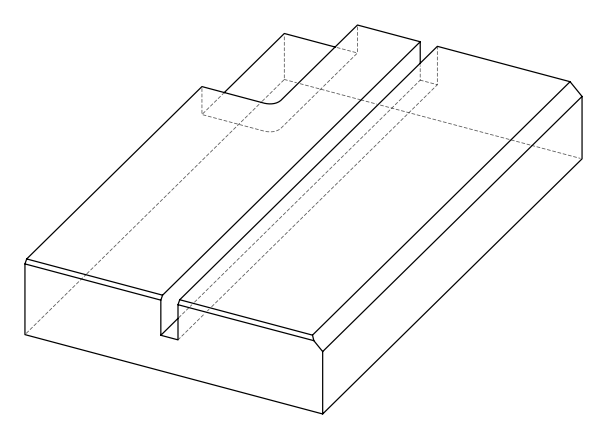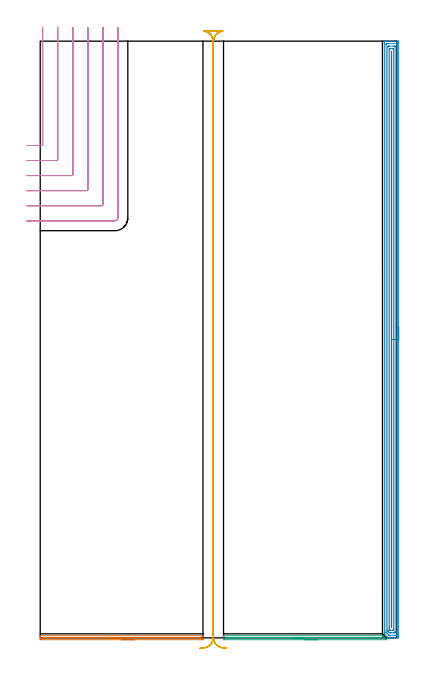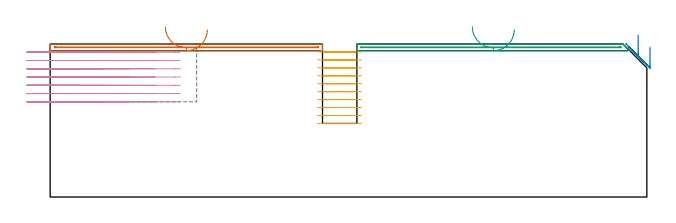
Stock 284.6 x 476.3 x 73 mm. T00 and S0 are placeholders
(PLAN: 5 operations, 1 tool changes, 59.5 min)
(1 AREA_MILL | FG_CHAMFER_SURFACE | UGT0205_001 | 2.22 min | 674 mm3)
(2 AREA_MILL_1 | FG_CHAMFER_SURFACE_1 | UGT0205_001 | 19.19 min | 30917 mm3)
(3 AREA_MILL_2 | FG_CHAMFER_SURFACE_2 | UGT0205_001 | 2.2 min | 695 mm3)
(4 MILL_CORNER_NOTCH_RECTANGULAR | CORNER_NOTCH_RECTANGULAR | NXT0201_012 | Follow Part, ap 4, ae 75% | 15.27 min | 291276 mm3)
(5 MILL_RECTANGULAR_SLOT | SLOT_RECTANGULAR | NXT0201_012 | Follow Part, ap 4, ae 75% | 20.57 min | 296026 mm3)
(TOOL UGT0205_001 | Chamfer Mill 20 x 3 x 45 deg. | D20 FL50 Z2)
(TOOL NXT0201_012 | ENDMILL 16mm [2P460-1600-NA 1630] | D16 FL38 Z6)
(OP 1 AREA_MILL)
G17 G21 G94 G90
T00 M6
G54
G17 G0 G90 X74.95 Y-1.5 S1061 M3
G43 Z83. H0
Z79.8
G94 G1 X74.912 Z78.928 F250.
X74.798 Z78.064
X74.609 Z77.212
X74.347 Z76.38
X74.013 Z75.574
X73.61 Z74.8
X73.142 Z74.064
X72.61 Z73.372
X72.021 Z72.729
X71.378 Z72.14
X70.686 Z71.608
X69.95 Z71.14
X69.176 Z70.737
X68.37 Z70.403
X67.538 Z70.141
X66.687 Z69.952
X65.822 Z69.838
X64.95 Z69.8
X0.62
X0.32 Y-1.498
X0.01 Y-1.493 Z69.802
X0. Y-1.205 Z70.089
Y-0.672 Z70.625
Y-0.335 Z70.961
Y0.198 Z71.494
Y0.535 Z71.83
Y1.209 Z72.509
Y1.472 Z72.771
X0.002 Y1.587 Z72.879
X0.01 Y1.697 Z72.988
X0.173 Y1.7 Z73.
X129.727
X129.89 Y1.697 Z72.988
X129.898 Y1.587 Z72.879
X129.9 Y1.472 Z72.771
Y1.209 Z72.509
Y0.535 Z71.83
Y-0.672 Z70.625
X129.896 Y-1.205 Z70.089
X129.89 Y-1.493 Z69.802
X129.58 Y-1.498 Z69.8
X129.28 Y-1.5
X64.95
Y-0.086 Z71.214
X2.407 Y-0.085 Z71.215
X2.148 Y-0.084 Z71.216
X2.05 Y-0.08 Z71.22
X2.01 Y-0.077 Z71.223
X2.008 Y-0.055 Z71.245
X2.006 Y0.055 Z71.355
X2.022 Y0.279 Z71.579
X2.256 Y0.283 Z71.583
X2.407 Y0.284 Z71.584
X2.663 Y0.285 Z71.585
X3.044 Y0.286 Z71.586
X127.493 Y0.285 Z71.585
X127.752 Y0.283 Z71.583
X127.85 Y0.28 Z71.58
X127.89 Y0.277 Z71.577
X127.892 Y0.255 Z71.555
X127.898 Y0.141 Z71.441
X127.897 Y-0.006 Z71.294
X127.894 Y-0.056 Z71.244
X127.891 Y-0.074 Z71.226
X127.873 Y-0.079 Z71.221
X127.493 Y-0.083 Z71.217
X127.237 Y-0.085 Z71.215
X64.95 Y-0.086 Z71.214
X64.078 Z71.252
X63.214 Z71.366
X62.362 Z71.555
X61.53 Z71.817
X60.724 Z72.151
X59.95 Z72.554
X59.214 Z73.023
X58.522 Z73.554
X57.879 Z74.143
X57.29 Z74.786
X56.759 Z75.478
X56.29 Z76.214
X55.887 Z76.988
X55.553 Z77.794
X55.291 Z78.626
X55.102 Z79.478
X54.988 Z80.343
X54.95 Z81.214
G0 Z83.
M5
M2
(OP 2 AREA_MILL_1)
G17 G21 G94 G90
T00 M6
G54
G17 G0 G90 X286.1 Y248.15 S1061 M3
G43 Z83. H0
Z71.6
G94 G1 Y248.112 Z70.728 F250.
Y247.998 Z69.864
Y247.809 Z69.012
Y247.547 Z68.18
Y247.213 Z67.374
Y246.81 Z66.6
Y246.342 Z65.864
Y245.81 Z65.172
Y245.221 Z64.529
Y244.578 Z63.94
Y243.886 Z63.409
Y243.15 Z62.94
Y242.376 Z62.537
Y241.57 Z62.203
Y240.738 Z61.941
Y239.886 Z61.752
Y239.022 Z61.638
Y238.15 Z61.6
X286.099 Y0.613 Z61.601
X286.096 Y0.187 Z61.602
X286.092 Y0.01 Z61.606
X285.677 Y0. Z62.02
X281.279 Z66.415
X280.728 Z66.969
X280.4 Z67.296
X279.849 Z67.848
X279.521 Z68.175
X278.865 Z68.835
X278.418 Z69.282
X278.137 Z69.558
X278.023 Y0.001 Z69.673
X277.89 Y0.01 Z69.807
X277.835 Y0.064 Z69.863
X277.762 Y0.138 Z69.937
X274.794 Y3.106 Z72.904
X274.704 Y3.206 Z72.99
X274.7 Y3.292 Z73.
Y476.133
X274.706 Y476.29 Z72.993
X275.016 Y476.3 Z72.684
X275.347 Z72.353
X276.003 Z71.692
X277.21 Z70.487
X277.762 Z69.932
X285.677 Z62.021
X285.955 Y476.298 Z61.743
X286.092 Y476.29 Z61.606
X286.099 Y476.151 Z61.599
X286.1 Y475.687 Z61.6
Y238.15
X284.686 Z63.014
X284.685 Y2.513 Z63.015
X284.684 Y2.399 Z63.016
X284.679 Y2.019 Z63.021
X284.305 Y2.006 Z63.395
X283.918 Y2.002 Z63.782
X283.431 Y2. Z64.269
X283.038 Z64.662
X279.034 Z68.666
X278.641 Y2.002 Z69.059
X278.51 Y2.005 Z69.19
X278.406 Y2.01 Z69.294
X278.344 Y2.018 Z69.356
X278.302 Y2.058 Z69.398
X277.952 Y2.399 Z69.748
X276.882 Y3.468 Z70.818
X276.171 Y4.185 Z71.529
X276.123 Y4.239 Z71.577
X276.12 Y4.283 Z71.58
X276.117 Y4.38 Z71.583
X276.115 Y4.575 Z71.585
Y473.787
X276.116 Y473.901 Z71.584
X276.121 Y474.281 Z71.579
X276.495 Y474.294 Z71.205
X276.882 Y474.298 Z70.818
X277.369 Y474.3 Z70.331
X284.602 Y474.299 Z63.098
X284.632 Y474.297 Z63.068
X284.663 Y474.291 Z63.037
X284.679 Y474.286 Z63.021
X284.68 Y474.262 Z63.02
X284.685 Y474.015 Z63.015
X284.686 Y462.107 Z63.014
Y238.15
X283.272 Z64.428
X283.271 Y4.841 Z64.429
X283.269 Y4.185 Z64.431
X283.267 Y4.067 Z64.433
X283.265 Y4.016 Z64.435
X283.213 Y4.008 Z64.487
X283.038 Y4.004 Z64.662
X282.341 Y4. Z65.359
X282.159 Z65.541
X280.582 Z67.118
X279.702 Y4.001 Z67.998
X279.521 Y4.002 Z68.179
X278.813 Y4.01 Z68.887
X278.641 Y4.161 Z69.059
X278.615 Y4.185 Z69.085
X277.762 Y5.04 Z69.938
X277.726 Y5.078 Z69.974
X277.536 Y5.308 Z70.164
X277.53 Y5.971 Z70.17
X277.529 Y6.207 Z70.171
Y471.459
X277.531 Y472.115 Z70.169
X277.533 Y472.233 Z70.167
X277.535 Y472.284 Z70.165
X277.587 Y472.292 Z70.113
X277.762 Y472.296 Z69.938
X278.459 Y472.3 Z69.241
X278.641 Z69.059
X281.977 Z65.723
X282.857 Z64.843
X283.038 Y472.297 Z64.662
X283.22 Y472.292 Z64.48
X283.265 Y472.289 Z64.435
X283.267 Y472.256 Z64.433
X283.27 Y472.194 Z64.43
X283.271 Y472.115 Z64.429
Y471.878
X283.272 Y238.15 Z64.428
X281.857 Z65.843
Y6.864
X281.855 Y6.279 Z65.845
X281.852 Y6.082 Z65.848
X281.851 Y6.019 Z65.849
X281.81 Y6.01 Z65.89
X281.251 Y6. Z66.449
X279.491 Y6.001 Z68.209
X279.293 Y6.01 Z68.407
X279.245 Y6.016 Z68.455
X279.2 Y6.056 Z68.5
X279.142 Y6.109 Z68.558
X279.057 Y6.195 Z68.643
X279.004 Y6.251 Z68.696
X278.963 Y6.297 Z68.737
X278.95 Y6.347 Z68.75
X278.946 Y6.555 Z68.754
X278.944 Y6.864 Z68.756
X278.943 Y8.65 Z68.757
Y469.436
X278.945 Y470.021 Z68.755
X278.948 Y470.218 Z68.752
X278.949 Y470.281 Z68.751
X278.99 Y470.29 Z68.71
X279.549 Y470.3 Z68.151
X281.308 Z66.392
X281.706 Y470.296 Z65.994
X281.806 Y470.293 Z65.894
X281.849 Y470.29 Z65.851
X281.851 Y470.257 Z65.849
X281.854 Y470.168 Z65.846
X281.857 Y469.743 Z65.843
Y238.15
X280.443 Z67.257
X280.442 Y8.65 Z67.258
X280.441 Y8.608 Z67.259
X280.4 Y8.1 Z67.3
X280.359 Y8.65 Z67.341
X280.358 Y8.693 Z67.342
Y467.65
X280.359 Y467.692 Z67.341
X280.4 Y468.2 Z67.3
X280.441 Y467.65 Z67.259
X280.442 Y467.607 Z67.258
X280.443 Y238.15 Z67.257
Y237.278 Z67.295
Y236.414 Z67.409
Y235.562 Z67.598
Y234.73 Z67.86
Y233.924 Z68.194
Y233.15 Z68.597
Y232.414 Z69.065
Y231.722 Z69.596
Y231.079 Z70.186
Y230.49 Z70.829
Y229.958 Z71.521
Y229.49 Z72.257
Y229.087 Z73.031
Y228.753 Z73.837
Y228.491 Z74.669
Y228.302 Z75.52
Y228.188 Z76.385
Y228.15 Z77.257
G0 Z83.
M5
M2
(OP 3 AREA_MILL_2)
G17 G21 G94 G90
T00 M6
G54
G17 G0 G90 X221.35 Y-1.5 S1061 M3
G43 Z83. H0
Z79.8
G94 G1 X221.312 Z78.928 F250.
X221.198 Z78.063
X221.009 Z77.212
X220.747 Z76.38
X220.413 Z75.574
X220.01 Z74.8
X219.542 Z74.064
X219.01 Z73.372
X218.421 Z72.729
X217.778 Z72.14
X217.086 Z71.608
X216.35 Z71.14
X215.576 Z70.737
X214.77 Z70.403
X213.938 Z70.141
X213.086 Z69.952
X212.222 Z69.838
X211.35 Z69.8
X146.864
X146.568 Y-1.497 Z69.803
X146.303 Y-1.491 Z69.806
X146.3 Y-1.437 Z69.86
Y-0.335 Z70.961
Y0.13 Z71.429
Y1.543 Z72.841
X146.303 Y1.623 Z72.915
X146.31 Y1.697 Z72.989
X146.419 Y1.7 Z73.
X273.168
X273.195 Y1.694 Z72.992
X273.211 Y1.688 Z72.986
X273.264 Y1.636 Z72.935
X273.496 Y1.405 Z72.702
X273.931 Y0.97 Z72.267
X274.662 Y0.24 Z71.537
X274.802 Y0.1 Z71.396
X274.947 Y-0.046 Z71.252
X275.087 Y-0.186 Z71.111
X275.237 Y-0.335 Z70.96
X275.392 Y-0.491 Z70.807
X275.513 Y-0.612 Z70.685
X275.673 Y-0.77 Z70.524
X276.191 Y-1.291 Z70.009
X276.382 Y-1.493 Z69.805
X276.331 Y-1.496 Z69.803
X276.156 Y-1.5 Z69.8
X211.35
Y-0.086 Z71.214
X149.022
X148.643 Y-0.085 Z71.215
X148.384 Y-0.082 Z71.218
X148.325 Y-0.079 Z71.221
X148.309 Y-0.073 Z71.227
X148.307 Y-0.064 Z71.236
X148.302 Y-0.001 Z71.299
X148.305 Y0.131 Z71.431
X148.31 Y0.237 Z71.537
X148.317 Y0.28 Z71.58
X148.326 Y0.281 Z71.581
X148.387 Y0.284 Z71.584
X148.514 Y0.285 Z71.585
X148.643 Y0.286 Z71.586
X271.389 Y0.285 Z71.585
X271.645
X272.023 Y0.281 Z71.581
X272.154 Y0.279 Z71.579
X272.278 Y0.164 Z71.464
X272.495 Y-0.055 Z71.245
X272.514 Y-0.076 Z71.224
X272.503 Y-0.079 Z71.221
X272.43 Y-0.082 Z71.218
X272.278 Y-0.084 Z71.216
X272.023 Y-0.086 Z71.214
X271.769
X211.35
X210.478 Z71.252
X209.614 Z71.366
X208.762 Z71.555
X207.93 Z71.817
X207.124 Z72.151
X206.35 Z72.554
X205.614 Z73.023
X204.922 Z73.554
X204.279 Z74.143
X203.69 Z74.786
X203.158 Z75.478
X202.69 Z76.214
X202.287 Z76.988
X201.953 Z77.794
X201.691 Z78.626
X201.502 Z79.478
X201.388 Z80.343
X201.35 Z81.214
G0 Z83.
M5
M2
(OP 4 MILL_CORNER_NOTCH_RECTANGULAR)
G17 G21 G94 G90
T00 M6
G54
G17 G0 G90 X-11. Y393. S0 M3
G43 Z83. H1
Z69.057
G94 G1 X-8. F250.
X1.106 F500.
G3 X1.9 Y393.794 R0.8
G1 Y484.3
Y487.3 F250.
G0 Z83.
X-11. Y381.
Z69.057
G1 X-8.
X13.106 F500.
G3 X13.9 Y381.794 R0.8
G1 Y484.3
Y487.3 F250.
G0 Z83.
X-11. Y369.
Z69.057
G1 X-8.
X25.105 F500.
G3 X25.9 Y369.795 R0.8
G1 Y484.3
Y487.3 F250.
G0 Z83.
X-11. Y357.
Z69.057
G1 X-8.
X37.105 F500.
G3 X37.9 Y357.795 R0.8
G1 Y484.3
Y487.3 F250.
G0 Z83.
X-11. Y345.
Z69.057
G1 X-8.
X49.105 F500.
G3 X49.9 Y345.795 R0.8
G1 Y484.3
Y487.3 F250.
G0 Z83.
X-11. Y333.
Z69.057
G1 X-8.
X59.6 F500.
G3 X61.9 Y335.3 R2.3
G1 Y484.3
Y487.3 F250.
G0 Z83.
X-11. Y393.
Z65.114
G1 X-8.
X1.106 F500.
G3 X1.9 Y393.794 R0.8
G1 Y484.3
Y487.3 F250.
G0 Z83.
X-11. Y381.
Z65.114
G1 X-8.
X13.106 F500.
G3 X13.9 Y381.794 R0.8
G1 Y484.3
Y487.3 F250.
G0 Z83.
X-11. Y369.
Z65.114
G1 X-8.
X25.105 F500.
G3 X25.9 Y369.795 R0.8
G1 Y484.3
Y487.3 F250.
G0 Z83.
X-11. Y357.
Z65.114
G1 X-8.
X37.105 F500.
G3 X37.9 Y357.795 R0.8
G1 Y484.3
Y487.3 F250.
G0 Z83.
X-11. Y345.
Z65.114
G1 X-8.
X49.105 F500.
G3 X49.9 Y345.795 R0.8
G1 Y484.3
Y487.3 F250.
G0 Z83.
X-11. Y333.
Z65.114
G1 X-8.
X59.6 F500.
G3 X61.9 Y335.3 R2.3
G1 Y484.3
Y487.3 F250.
G0 Z83.
X-11. Y393.
Z61.171
G1 X-8.
X1.106 F500.
G3 X1.9 Y393.794 R0.8
G1 Y484.3
Y487.3 F250.
G0 Z83.
X-11. Y381.
Z61.171
G1 X-8.
X13.106 F500.
G3 X13.9 Y381.794 R0.8
G1 Y484.3
Y487.3 F250.
G0 Z83.
X-11. Y369.
Z61.171
G1 X-8.
X25.105 F500.
G3 X25.9 Y369.795 R0.8
G1 Y484.3
Y487.3 F250.
G0 Z83.
X-11. Y357.
Z61.171
G1 X-8.
X37.105 F500.
G3 X37.9 Y357.795 R0.8
G1 Y484.3
Y487.3 F250.
G0 Z83.
X-11. Y345.
Z61.171
G1 X-8.
X49.105 F500.
G3 X49.9 Y345.795 R0.8
G1 Y484.3
Y487.3 F250.
G0 Z83.
X-11. Y333.
Z61.171
G1 X-8.
X59.6 F500.
G3 X61.9 Y335.3 R2.3
G1 Y484.3
Y487.3 F250.
G0 Z83.
X-11. Y393.
Z57.229
G1 X-8.
X1.106 F500.
G3 X1.9 Y393.794 R0.8
G1 Y484.3
Y487.3 F250.
G0 Z83.
X-11. Y381.
Z57.229
G1 X-8.
X13.106 F500.
G3 X13.9 Y381.794 R0.8
G1 Y484.3
Y487.3 F250.
G0 Z83.
X-11. Y369.
Z57.229
G1 X-8.
X25.105 F500.
G3 X25.9 Y369.795 R0.8
G1 Y484.3
Y487.3 F250.
G0 Z83.
X-11. Y357.
Z57.229
G1 X-8.
X37.105 F500.
G3 X37.9 Y357.795 R0.8
G1 Y484.3
Y487.3 F250.
G0 Z83.
X-11. Y345.
Z57.229
G1 X-8.
X49.105 F500.
G3 X49.9 Y345.795 R0.8
G1 Y484.3
Y487.3 F250.
G0 Z83.
X-11. Y333.
Z57.229
G1 X-8.
X59.6 F500.
G3 X61.9 Y335.3 R2.3
G1 Y484.3
Y487.3 F250.
G0 Z83.
X-11. Y393.
Z53.286
G1 X-8.
X1.106 F500.
G3 X1.9 Y393.794 R0.8
G1 Y484.3
Y487.3 F250.
G0 Z83.
X-11. Y381.
Z53.286
G1 X-8.
X13.106 F500.
G3 X13.9 Y381.794 R0.8
G1 Y484.3
Y487.3 F250.
G0 Z83.
X-11. Y369.
Z53.286
G1 X-8.
X25.105 F500.
G3 X25.9 Y369.795 R0.8
G1 Y484.3
Y487.3 F250.
G0 Z83.
X-11. Y357.
Z53.286
G1 X-8.
X37.105 F500.
G3 X37.9 Y357.795 R0.8
G1 Y484.3
Y487.3 F250.
G0 Z83.
X-11. Y345.
Z53.286
G1 X-8.
X49.105 F500.
G3 X49.9 Y345.795 R0.8
G1 Y484.3
Y487.3 F250.
G0 Z83.
X-11. Y333.
Z53.286
G1 X-8.
X59.6 F500.
G3 X61.9 Y335.3 R2.3
G1 Y484.3
Y487.3 F250.
G0 Z83.
X-11. Y393.
Z49.343
G1 X-8.
X1.106 F500.
G3 X1.9 Y393.794 R0.8
G1 Y484.3
Y487.3 F250.
G0 Z83.
X-11. Y381.
Z49.343
G1 X-8.
X13.106 F500.
G3 X13.9 Y381.794 R0.8
G1 Y484.3
Y487.3 F250.
G0 Z83.
X-11. Y369.
Z49.343
G1 X-8.
X25.105 F500.
G3 X25.9 Y369.795 R0.8
G1 Y484.3
Y487.3 F250.
G0 Z83.
X-11. Y357.
Z49.343
G1 X-8.
X37.105 F500.
G3 X37.9 Y357.795 R0.8
G1 Y484.3
Y487.3 F250.
G0 Z83.
X-11. Y345.
Z49.343
G1 X-8.
X49.105 F500.
G3 X49.9 Y345.795 R0.8
G1 Y484.3
Y487.3 F250.
G0 Z83.
X-11. Y333.
Z49.343
G1 X-8.
X59.6 F500.
G3 X61.9 Y335.3 R2.3
G1 Y484.3
Y487.3 F250.
G0 Z83.
X-11. Y393.
Z45.4
G1 X-8.
X1.106 F500.
G3 X1.9 Y393.794 R0.8
G1 Y484.3
Y487.3 F250.
G0 Z83.
X-11. Y381.
Z45.4
G1 X-8.
X13.106 F500.
G3 X13.9 Y381.794 R0.8
G1 Y484.3
Y487.3 F250.
G0 Z83.
X-11. Y369.
Z45.4
G1 X-8.
X25.105 F500.
G3 X25.9 Y369.795 R0.8
G1 Y484.3
Y487.3 F250.
G0 Z83.
X-11. Y357.
Z45.4
G1 X-8.
X37.105 F500.
G3 X37.9 Y357.795 R0.8
G1 Y484.3
Y487.3 F250.
G0 Z83.
X-11. Y345.
Z45.4
G1 X-8.
X49.105 F500.
G3 X49.9 Y345.795 R0.8
G1 Y484.3
Y487.3 F250.
G0 Z83.
X-11. Y333.
Z45.4
G1 X-8.
X59.6 F500.
G3 X61.9 Y335.3 R2.3
G1 Y484.3
Y487.3 F250.
G0 Z83.
M5
M2
(OP 5 MILL_RECTANGULAR_SLOT)
G17 G21 G94 G90
T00 M6
G54
G17 G0 G90 X148.597 Y-8.23 S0 M3
G43 Z83. H1
Z69.21
G94 G1 X145.608 Y-7.97 F250.
G2 X138.3 Y0. R8. F500.
G1 Y476.3
G2 X145.608 Y484.27 R8.
G1 Y484.3
X130.592
Y484.27
G2 X137.9 Y476.3 R8.
G1 Y0.
G2 X130.592 Y-7.97 R8.
G1 X127.603 Y-8.23 F250.
G0 X148.597 Z65.42
G1 X145.608 Y-7.97
G2 X138.3 Y0. R8. F500.
G1 Y476.3
G2 X145.608 Y484.27 R8.
G1 Y484.3
X130.592
Y484.27
G2 X137.9 Y476.3 R8.
G1 Y0.
G2 X130.592 Y-7.97 R8.
G1 X127.603 Y-8.23 F250.
G0 X148.597 Z61.63
G1 X145.608 Y-7.97
G2 X138.3 Y0. R8. F500.
G1 Y476.3
G2 X145.608 Y484.27 R8.
G1 Y484.3
X130.592
Y484.27
G2 X137.9 Y476.3 R8.
G1 Y0.
G2 X130.592 Y-7.97 R8.
G1 X127.603 Y-8.23 F250.
G0 X148.597 Z57.84
G1 X145.608 Y-7.97
G2 X138.3 Y0. R8. F500.
G1 Y476.3
G2 X145.608 Y484.27 R8.
G1 Y484.3
X130.592
Y484.27
G2 X137.9 Y476.3 R8.
G1 Y0.
G2 X130.592 Y-7.97 R8.
G1 X127.603 Y-8.23 F250.
G0 X148.597 Z54.05
G1 X145.608 Y-7.97
G2 X138.3 Y0. R8. F500.
G1 Y476.3
G2 X145.608 Y484.27 R8.
G1 Y484.3
X130.592
Y484.27
G2 X137.9 Y476.3 R8.
G1 Y0.
G2 X130.592 Y-7.97 R8.
G1 X127.603 Y-8.23 F250.
G0 X148.597 Z50.26
G1 X145.608 Y-7.97
G2 X138.3 Y0. R8. F500.
G1 Y476.3
G2 X145.608 Y484.27 R8.
G1 Y484.3
X130.592
Y484.27
G2 X137.9 Y476.3 R8.
G1 Y0.
G2 X130.592 Y-7.97 R8.
G1 X127.603 Y-8.23 F250.
G0 X148.597 Z46.47
G1 X145.608 Y-7.97
G2 X138.3 Y0. R8. F500.
G1 Y476.3
G2 X145.608 Y484.27 R8.
G1 Y484.3
X130.592
Y484.27
G2 X137.9 Y476.3 R8.
G1 Y0.
G2 X130.592 Y-7.97 R8.
G1 X127.603 Y-8.23 F250.
G0 X148.597 Z42.68
G1 X145.608 Y-7.97
G2 X138.3 Y0. R8. F500.
G1 Y476.3
G2 X145.608 Y484.27 R8.
G1 Y484.3
X130.592
Y484.27
G2 X137.9 Y476.3 R8.
G1 Y0.
G2 X130.592 Y-7.97 R8.
G1 X127.603 Y-8.23 F250.
G0 X148.597 Z38.89
G1 X145.608 Y-7.97
G2 X138.3 Y0. R8. F500.
G1 Y476.3
G2 X145.608 Y484.27 R8.
G1 Y484.3
X130.592
Y484.27
G2 X137.9 Y476.3 R8.
G1 Y0.
G2 X130.592 Y-7.97 R8.
G1 X127.603 Y-8.23 F250.
G0 X148.597 Z35.1
G1 X145.608 Y-7.97
G2 X138.3 Y0. R8. F500.
G1 Y476.3
G2 X145.608 Y484.27 R8.
G1 Y484.3
X130.592
Y484.27
G2 X137.9 Y476.3 R8.
G1 Y0.
G2 X130.592 Y-7.97 R8.
G1 X127.603 Y-8.23 F250.
G0 Z83.
M5
M2
